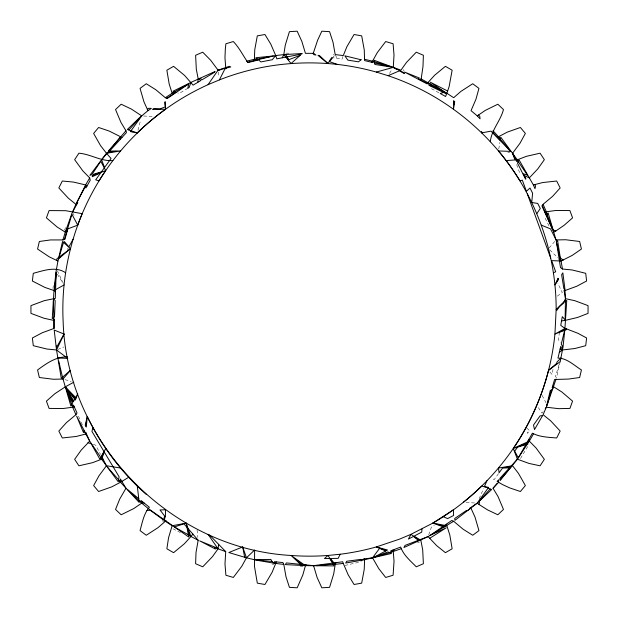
<?xml version="1.0" encoding="UTF-8"?>
<svg xmlns="http://www.w3.org/2000/svg" width="619" height="619" viewBox="0 0 619 619"><rect width="100%" height="100%" fill="white"/><g stroke="black" fill="none" stroke-linecap="round" stroke-linejoin="round"><path stroke-width="0.46" stroke-dasharray="3.1 2.32" d="M498.759 149.063L499.85 142.447M553.007 369.311L552.094 374.48L549.718 371.74M559.53 332.318L558.276 339.421L560.265 342.609M52.894 288.33L53.404 285.607M560.195 361.658L556.527 377.567L555.483 376.631L559.073 364.645M137.975 130.238L140.552 120.372M342.972 56.461L342.044 59.2L332.674 57.699M428.712 534.855L431.451 527.048L434.283 525.562M479.176 498.705L483.532 488.608M64.446 230.144L65.599 227.583M67.378 249.519L68.283 247.886M520.517 458.517L528.936 444.419M333.293 54.967L333.641 54.41M389.483 73.429L392.338 68.902M498.512 473.612L494.186 479.624L491.865 478.216M543.118 411.666L542.058 413.144L537.841 406.876M333.239 57.01L334.368 55.617M549.154 247.91L554.81 241.379M557.293 296.153L562.346 292.47L557.827 283.463M187.789 88.308L179.208 93.446L177.715 92.927M57.729 349.48L63.85 346.98M417.531 542.863L419.349 542.244M344.945 565.457L361.326 561.688M285.823 53.126L289.677 53.219M143.593 115.993L152.916 116.504M466.084 502.496L474.479 502.961M300.308 566.416L303.101 566.787M507.843 152.498L509.723 152.808M271.989 563.986L273.799 564.427M65.065 379.679L71.177 381.443M93.229 444.388L95.736 445.2L100.549 454.416M172.956 528.781L180.446 532.603M431.458 88.633L439.413 93.059M162.163 520.54L163.563 521.747M526.8 428.085L529.524 430.553L527.496 433.362L526.707 429.996M549.858 249.944L557.804 257.798M57.335 274.147L63.107 283.401M542.136 395.471L545.981 402.714M403.364 69.63L404.099 71.092M545.161 218.228L549.687 227.243M335.374 54.959L337.053 58.403M57.319 270.704L63.277 283.262M78.481 416.208L80.81 421.377M81.197 422.235L82.366 424.82M73.352 213.563L74.025 215.342M516.648 164.561L519.573 172.6M218.306 71.951L219.025 77.243M197.074 529.934L197.871 537.431"/><path stroke-width="0.93" d="M498.597 138.486L498.612 137.194L510.714 151.392L498.45 150.951C479.957 129 457.658 110.29 432.828 95.891A246.656 246.656 0 0 0 388.059 75.688L376.306 72.059A246.656 246.656 0 0 0 340.171 64.755C315.752 61.761 290.907 62.38 266.665 66.589A246.656 246.656 0 0 0 219.389 79.897L208.054 84.671A246.656 246.656 0 0 0 175.68 102.305C144.691 122.361 118.306 149.411 99.032 180.887L95.69 179.82L100.719 172.84L92.161 176.763L93.585 174.202L101.439 171.834L104.286 167.881M246.749 557.541L254.61 549.974L254.525 566.687L257.311 583.144L264.947 584.491L272.066 572.389L275.718 563.452L283.804 564.396L285.963 576.637L289.429 587.354L297.174 587.802L302.838 574.95L305.43 565.658L334.136 565.898L333.316 564.513L343.282 563.452L348.203 574.865L354.053 584.491L361.689 583.144L364.235 569.333L364.614 559.692L391.479 553.456L389.676 552.682L374.116 557.208L387.486 550.012L376.306 546.941A246.656 246.656 0 0 1 340.171 554.245L327.931 555.467A246.656 246.656 0 0 1 291.069 555.467C170.527 548.906 66.705 442.461 63.153 321.795A246.656 246.656 0 0 1 64.067 284.941C66.581 260.467 72.709 236.388 82.211 213.687L65.769 210.7L49.079 210.584L46.425 217.873L57.11 226.987L65.274 232.133L62.937 239.932L50.503 239.932L39.353 241.487L37.566 249.039L49.234 256.846L57.938 261.009L55.981 271.981L54.008 290.543L52.244 318.607L53.536 317.501L54.008 328.457L42.332 332.713L32.381 337.982L33.287 345.688L46.92 349.039L56.522 349.975L61.273 378.286L62.504 377.234L58.751 361.194M420.982 80.253L422.986 66.519L423.388 55.269L416.262 52.197L406.551 62.333L400.934 70.179L393.289 67.394L374.859 64.446L374.41 62.07L372.669 61.583L373.025 62.596L364.583 60.592L364.266 49.984L361.689 35.856L354.053 34.509L346.934 46.611L343.282 55.548L335.196 54.604L333.037 42.363L329.571 31.646L321.826 31.198L317.663 40.119L313.098 53.791L313.678 53.822L313.864 54.689L315.938 55.021L313.57 53.342L305.43 53.342L301.863 41.434L297.174 31.198L289.429 31.646L285.297 45.071L283.804 54.604L275.718 55.548L254.835 59.571L255.949 60.229M54.008 328.457L54.395 319.327L53.876 319.938L53.389 300.973M56.197 272.321L55.284 298.404L44.421 300.625L30.95 305.624L30.95 313.376L44.111 318.282L53.536 320.333M517.561 447.166L514.714 451.119L518.289 457.851L532.425 433.192C539.652 437.084 548.558 437.277 556.682 437.981L560.164 431.048L550.608 420.758L543.095 414.699L546.322 407.225L550.291 390.457L552.396 389.668L553.278 387.123L552.148 387.757L554.624 379.486L568.497 379.068L579.647 377.513L581.434 369.961C574.192 365.473 566.919 358.061 557.959 358.115L560.752 346.338L562.207 349.402L562.609 346.361L561.255 344.203L564.868 329.501L566.756 300.393L564.876 302.01L565.124 300.594L556.156 309.5L554.934 334.059A246.656 246.656 0 0 1 513.298 448.45C499.386 468.745 482.487 486.96 463.291 502.342M335.196 564.396L333.703 573.929L329.571 587.354L321.826 587.802L317.137 577.566L313.57 565.658L286.404 562.919L285.359 564.59L305.43 565.658M87.271 416.517L86.281 427.095L85.244 425.114L87.271 416.517A246.656 246.656 0 0 0 146.293 494.442M453.905 104.727L454.23 101.299M197.794 82.319L198.134 79.155M420.866 539.845L420.92 539.327M422.026 528.99L421.694 532.139L414.003 536.155L420.463 540.023L418.823 540.766L413.507 536.418L408.416 539.072L410.946 534.329L432.828 523.109L453.487 509.77L453.572 515.488L447.614 518.598L443.32 516.695M56.375 272.608L54.379 290.334L64.067 284.941M218.112 548.465L218.669 544.372M209.47 534.924L225.711 551.606L224.991 564.01L225.896 575.237L233.324 577.457L241.797 566.261L246.463 557.812L256.63 560.241L275.718 563.452M376.306 72.059L393.289 67.394L394.009 54.99L393.104 43.763L385.676 41.543L377.203 52.739L372.537 61.188L364.614 59.308M497.057 483.447L493.034 488.244L498.009 496.508L503.471 509.445L497.831 514.776L487.656 509.94L479.114 504.547L479.632 500.887L491.656 489.544L487.973 488.252L477.272 503.115L454.965 520.316L454.702 518.474L466.416 510.505L467.585 510.574L470.409 508.4L469.388 508.478L477.272 503.115L490.155 489.018M57.938 261.009L62.558 241.511L63.517 242.369L59.099 257.125L70.473 248.637L63.943 242.749L64.291 241.503L68.887 246.811L73.127 239.182M225.711 551.606L218.066 548.821L212.449 556.667L202.738 566.803L195.612 563.731L196.014 552.481L198.173 540.24L188.447 535.172L188.803 537.052L147.964 508.346L141.728 503.115L133.766 508.57L121.169 514.776L115.529 509.445L119.753 499.015L125.967 488.244L120.419 478.982L120.388 481.806L118.624 479.771L119.111 476.792L104.317 452.079L101.748 458.811L89.693 441.107L83.936 430.685L83.488 432.596L76.632 416.146L85.685 433.424L85.778 432.41L89.693 441.107L81.166 450.145L74.644 459.321L78.907 465.805L92.595 462.672L101.601 459.205L118.283 481.837L118.562 480.158L139.213 502.473L138.989 500.531L127.282 489.312L138.764 498.643M500.376 139.229L500.214 140.203L492.67 132.203M85.701 425.988L86.35 422.073M533.377 434.051L529.307 441.107L536.062 447.994L544.356 459.321L540.093 465.805L529.083 463.453L517.399 459.205L513.298 448.45C529.423 424.696 541.393 398.172 548.527 370.363L560.195 361.658L563.019 347.019L564.768 330.329L566.277 329.757L566.346 328.821L564.992 328.457L560.752 325.37L562.292 316.642L565.124 319.938L565.464 298.668L564.907 288.98L562.857 272.847L561.634 274.72L563.839 288.547L564.466 288.802L564.621 290.334L564.079 290.04L565.464 298.668L563.522 303.171L559.607 306.537L556.821 310.274L556.156 309.5C556.249 252.041 535.458 194.908 498.45 150.951A246.656 246.656 0 0 1 519.968 180.887L522.32 180.129L526.382 191.294L529.996 188.021L532.603 193.213L531.729 202.483L537.741 203.442L540.279 208.495L536.789 213.687M56.631 260.491L56.971 258.719L58.805 257.342M172.136 93.245L188.733 83.89L187.789 88.308L189.105 87.519L190.9 82.412L215.087 71.464L214.692 72.199L202.049 79.766L200.177 78.234L198.537 78.977L200.958 80.424L193.082 85.143L184.648 75.495L173.583 66.326L166.867 70.21L169.196 84.052L172.136 93.245L165.335 97.717L155.818 89.732L146.27 83.751L140.049 88.385L143.972 101.872L147.964 110.654L139.414 117.803L127.344 129.456L137.279 132.93A246.656 246.656 0 0 1 165.513 109.23L165.397 101.709L164.538 102.228L165.196 106.925L159.973 108.913L153.945 108.573L152.622 109.362L165.513 109.23M92.881 427.466L91.952 431.435L103.984 451.522L101.423 456.087L106.46 465.736L120.55 468.049M556.458 364.444L557.054 361.953L561.062 357.991M490.31 141.728C491.501 129.781 500.492 120.999 503.471 109.555L497.831 104.224L485.234 110.43L477.272 115.885L471.036 110.654L475.957 99.241L478.951 88.385L472.73 83.751L460.938 91.38L453.665 97.717L446.864 93.245L420.827 78.76M59.672 257.891L60.089 256.382M547.157 404.934L551.475 390.016M64.376 239.514L71.936 214.244L77.715 225.138L67.858 228.86L64.894 239.367L62.937 239.932M545.254 408.702L546.322 407.225L556.063 379.068M275.834 563.128L276.244 561.897M427.884 82.691L427.002 83.789L404.609 72.098L419.434 78.048L418.32 78.915L428.704 84.122L428.271 82.907L430.631 84.215L430.932 85.848L428.944 84.811L429.153 85.407L445.564 93.492L446.864 93.245L449.123 86.629L452.133 70.21L445.417 66.326L434.592 75.27L428.1 82.412M65.274 232.133L71.75 213.888L75.905 204.301L68.392 198.242L58.836 187.952L62.318 181.019L73.529 182.079L85.623 184.949L89.693 177.893L82.938 171.006L74.644 159.679L78.907 153.195C90.699 154.146 100.912 161.474 112.882 160.569M545.679 213.478L546.136 212.263L553.084 229.92L555.777 231.011L564.11 225.301L572.575 217.873L569.921 210.584L555.885 210.475L546.322 211.775L543.095 204.301L552.62 196.316L560.164 187.952L556.682 181.019L542.724 182.543L533.377 184.949L519.171 160.066L518.436 161.373L500.717 137.163L500.438 138.842L493.034 130.756M186.961 527.303L183.951 523.829L174.303 526.955L190.729 536.093L186.172 523.109L172.136 525.755L168.577 537.663L166.867 548.79L173.583 552.674L184.408 543.73L190.9 536.588M486.921 480.746L484.398 486.588L488.592 487.393L488.252 487.865L481.721 486.07A246.656 246.656 0 0 1 432.828 523.109L444.04 527.04L446.353 525.655L432.828 523.109M75.038 399.565L75.882 397.762M56.522 349.975L54.201 330.066L64.067 334.059L56.793 349.402L56.329 345.866M101.771 456.752L105.702 448.45M137.279 486.07L138.935 500.098L141.565 502.496L141.039 500.492L149.372 507.255C143.817 513.53 142.277 522.653 140.049 530.615L146.27 535.249L158.062 527.62L165.335 521.283L172.136 525.755M282.233 57.815L283.626 54.959M335.374 564.041L336.04 562.671M340.171 554.245L338.152 558.361L330.384 558.485L334.933 564.071L316.58 565.681M219.389 79.897L224.976 68.848L226.453 68.562L226.175 68.121L218.066 70.179L208.054 84.671M393.506 551.173L394.365 549.479M141.89 502.798L142.486 501.669M72.678 211.775L77.785 202.606L77.282 202.614L76.207 204.757L75.905 204.301M518.265 161.683L517.476 163.091L525.516 179.108L525.964 178.968L523.264 173.8L527.442 175.162L517.252 160.189L516.718 161.59L512.54 153.264L519.96 143.298L525.376 133.425L520.386 127.483L507.154 132.18L498.62 136.675M85.623 434.051L76.276 436.457L62.318 437.981L58.836 431.048L66.38 422.684L75.905 414.699L72.678 407.225L63.115 408.525L49.079 408.416L46.425 401.127L54.89 393.699L65.274 386.867L75.394 400.021L77.715 393.862L73.158 401.979L66.349 389.258L71.711 404.563L70.876 406.049L62.504 377.234M546.616 215.644L547.103 214.778M56.53 347.421L64.067 334.059M556.852 281.529L558.292 278.976M85.623 184.949L76.787 202.614L85.708 185.832M327.931 63.533L319.489 55.594L317.973 55.346L327.931 63.533L331.683 57.544L332.674 57.699L329.455 61.66L337.703 64.508M517.399 459.205L499.889 478.363L500.183 480.46L517.399 459.205L529.307 441.107M75.905 414.699L77.042 413.005L73.483 405.097L72.864 406.737L71.897 404.222L72.555 403.046L66.349 389.258M543.095 204.301L541.958 205.995L552.713 229.765M364.614 559.692L345.681 563.035L346.802 561.24L360.831 559.375L361.519 559.94L364.165 559.429L363.477 559.019L372.537 557.812L379.586 548.349M191.116 536.309L192.873 534.12M108.905 151.09L120.388 137.194L120.411 139.213M246.463 61.188L254.386 59.308L254.765 49.667L257.311 35.856L264.947 34.509L270.797 44.135L275.718 55.548L272.29 59.726L260.955 61.915L258.518 59.911L247.933 62.596C243.12 55.702 239.329 47.748 233.324 41.543L225.896 43.763L225.331 48.916L224.968 57.776L225.711 67.394L227.305 67.835L230.794 66.953L229.324 66.318L218.066 70.179L210.638 60.213L202.738 52.197L195.612 55.269L196.316 69.289L198.173 78.76M137.279 132.93L130.408 131.607L141.728 115.885L131.344 109.06L121.169 104.224L115.529 109.555L120.991 122.492L125.967 130.756L108.34 151.098L120.55 150.951L107.76 153.055M500.098 479.826L512.029 465.813L498.45 468.049L499.115 472.784L502.558 468.003L509.437 467.918M106.46 465.736L99.04 475.702L93.624 485.575L98.614 491.517L111.846 486.82L120.38 482.325M128.845 129.982L139.306 118.531M493.034 488.244L498.62 482.325L498.589 479.787L497.111 481.412L502.659 484.654L509.723 487.904L520.386 491.517L525.376 485.575L518.451 473.365L512.54 465.736M371.454 62.225L372.251 61.459M305.778 565.333L306.219 564.915M53.83 317.245L54.511 316.665L55.192 300.594L53.536 298.668M58.596 258.804L70.473 248.637M548.527 370.363L556.721 363.345M147.291 109.416L148.692 108.279L151.353 108.426L147.964 110.654M559.328 352.327L562.091 350.261M564.249 291.085L564.667 290.775M188.733 83.89L167.2 98.545L165.335 97.717M166.704 98.328L175.889 92.285L174.96 91.96L172.647 93.345L173.924 93.577M446.864 525.755L449.804 534.948L452.133 548.79L445.417 552.674L436.635 545.625L428.1 536.588L405.058 545.393L403.913 547.536L428.1 536.588L453.665 521.283L463.182 529.268L472.73 535.249L478.951 530.615L475.028 517.128L471.036 508.346M429.563 538.406L446.214 527.806L430.22 535.311L451.8 520.455L453.665 521.283M497.514 137.341L498.318 136.853M120.682 482.147L128.69 477.272M190.9 82.412L172.98 91.264L174.597 91.829M66.852 231.243L65.722 231.877L66.604 229.332L67.525 228.984M564.992 328.457L554.934 334.059L564.52 330.422M564.992 290.543L576.668 286.288L586.619 281.018L585.713 273.312L572.08 269.961L562.478 269.025L560.481 267.532L556.311 240.953L553.726 232.133L555.777 231.011M73.723 400.98L65.274 386.867L73.8 382.202M517.399 159.795L526.405 156.328L540.093 153.195L544.356 159.679L537.834 168.855L529.307 177.893L524.177 175.541M559.599 331.916L566.346 328.821L577.945 333.308L586.619 337.982L585.713 345.688L574.819 348.528L562.478 349.975M562.478 269.025L561.062 261.009L572.165 255.43L581.434 249.039L579.647 241.487L565.712 239.746L556.063 239.932L550.515 228.875L541.285 225.138M165.699 521.121L166.178 520.912M388.059 75.688L399.441 70.821L404.385 73.576L403.882 72.717L393.289 67.394L374.062 60.252L374.34 61.722L390.102 66.496L374.58 62.96M553.401 272.739L555.684 271.803L551.622 260.638L560.706 260.994M67.471 356.877C55.958 356.474 46.41 363.546 37.566 369.961L39.353 377.513L53.288 379.254L62.937 379.068M242.694 546.941L244.59 556.93L246.331 557.417L242.694 546.941L228.821 552.535L246.463 557.812M374.116 557.208L387.935 551.931L389.281 552.512L392.678 551.436L390.674 550.887L400.694 547.057C403.356 554.995 410.482 560.899 416.262 566.803L423.388 563.731L422.684 549.711L420.827 540.24M92.951 175.339L105.702 170.55L100.773 161.28L91.767 174.751L89.887 175.316L106.46 153.264L108.147 151.995L116.217 151.315M517.879 446.725L526.467 443.498M389.676 552.682L400.934 548.821M443.281 92.502L440.202 93.5L445.587 96.494L446.562 94.011L445.564 93.492M247.546 62.225L273.319 55.965L255.856 57.729L257.179 58.813L254.386 59.308M545.06 212.031L545.981 211.845M73.019 407.155L74.288 406.9M218.066 70.179L221.525 69.514M565.464 320.333L577.558 317.462L588.05 313.376L588.05 305.624L574.889 300.718L565.464 298.668M561.541 320.928L565.116 320.387M313.57 565.658L342.717 561.781L343.282 563.452M502.783 467.685L510.226 467.059M506.118 160.569L514.977 159.965L512.54 153.264L513.84 155.756M515.875 159.903L517.004 159.826M101.996 459.174L103.002 459.105M283.804 54.604L302.196 53.528L301.577 54.085L276.832 58.851L275.718 55.548M142.208 503.085L144.103 502.984M146.873 510.412L150.255 510.296L165.335 521.283M254.386 559.692L270.836 559.429L272.731 562.625L275.393 563.05L274.279 561.696L282.906 562.57L283.804 564.396M57.938 357.991L67.734 358.378M256.993 559.955L272.043 561.472M53.884 320.387L54.348 320.456M546.322 407.225L558.663 408.664L569.921 408.416L572.575 401.127L561.89 392.013L553.726 386.867M54.008 290.543L44.885 287.417L32.381 281.018L33.287 273.312C43.756 270.58 55.625 265.977 65.599 272.739M436.875 524.208L443.599 526.034M130.748 131.135L132.915 131.731M372.537 61.188L374.34 61.722M528.077 440.713L528.966 440.999M87.968 442.67L91.179 443.715L99.775 459.035L100.564 457.627L101.601 459.205M379.733 548.148L386.488 550.531M67.456 389.707L75.209 398.334M560.118 349.008L562.145 349.836M385.66 550.956L376.306 546.941L399.611 539.103L410.946 534.329L419.017 540.054M218.066 548.821L214.607 547.328L215.489 549.076L199.682 540.859L217.702 548.295L208.054 534.329M430.809 85.182L444.697 92.045L430.236 82.157L447.707 91.07M552.597 386.248L553.425 386.697M65.575 232.303L66.403 232.752M393.289 67.394L396.361 69.111M120.38 136.675L109.277 131.096L98.614 127.483L93.624 133.425L100.549 145.635L106.778 153.628L101.601 159.795L104.549 167.525L111.049 158.487L107.002 153.883L126.431 132.621L125.967 130.756M120.682 136.853L121.889 137.588M54.333 290.775L55.571 291.681M56.909 350.261L65.97 357.055M470.363 507.82L470.757 508.129M477.272 503.115L479.114 504.547M559.135 259.106L560.613 260.568L556.373 241.874L557.634 240.791L560.311 257.852L563.22 260.127M295.418 559.042L302.057 564.497M478.379 115.01L479.748 116.194L480.058 118.84L477.272 115.885M85.886 185.182L86.939 186.141M138.989 500.531L141.728 503.115M510.714 151.392L490.991 131.143L482.155 132.791L481.574 131.63L481.721 132.93M65.274 386.867L75.657 397.53M107.822 467.593L118.624 479.771M188.106 528.618L198.173 540.24M286.543 56.979L288.493 59.811M333.177 563.05L327.931 555.467L324.472 558.578L329.734 558.493L333.13 564.211M392.415 550.221L393.096 551.305M534.708 184.501L535.59 186.079L534.978 188.671L533.377 184.949M372.537 557.812L378.751 568.582L385.676 577.457L393.104 575.237L394.032 561.224L393.289 551.606M542.259 205.547L553.726 232.133M446.26 524.223L446.732 525.43M172.268 93.57L172.608 94.444M546.322 211.775L547.289 214.437L548.125 212.951L553.084 229.92M527.326 193.886L550.678 258.053M71.711 404.563L72.678 407.225M187.418 527.829L189.414 535.365M560.311 257.852L561.062 261.009M528.889 439.312L529.199 440.635M89.693 177.893L90.235 180.214L85.909 187.998L85.685 185.576M305.244 564.822L305.353 565.309M186.172 523.109L188.369 534.785M364.591 558.872L364.606 559.344M254.394 59.656L254.417 60.592M77.715 225.138A246.656 246.656 0 0 1 105.702 170.55M165.513 509.77L165.405 517.004L164.902 516.347L164.592 519.62L163.989 519.132L164.522 515.859L159.988 509.963L165.513 509.77M453.611 100.959L453.487 109.23L454.733 101.578L453.611 100.959M558.059 278.333L554.934 284.941L558.493 279.509L558.059 278.333M542.554 415.643L534.499 429.586L533.524 424.99L540.116 415.836L542.554 415.643M528.727 441.37L526.815 444.38L513.298 448.45L528.727 441.37M70.473 370.363L63.208 378.751L62.767 377.002L70.473 370.363M300.169 55.354L291.069 63.533L284.067 54.929L285.87 54.789L288.787 59.703L300.169 55.354M361.086 59.764L358.447 61.823L347.839 60.128L344.845 55.818L361.086 59.764M304.912 565.294L301.352 565.139L291.069 555.467L304.912 565.294"/></g></svg>
